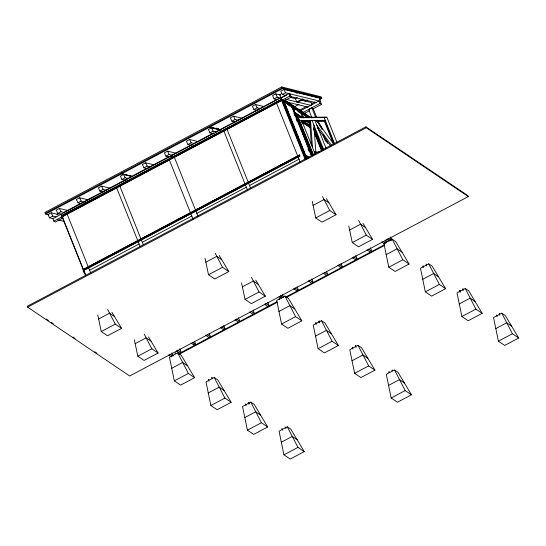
<?xml version="1.0" encoding="UTF-8"?>
<svg xmlns="http://www.w3.org/2000/svg" width="546" height="546" viewBox="0 0 546 546"><rect width="100%" height="100%" fill="white"/><g stroke="black" fill="none" stroke-linecap="round" stroke-linejoin="round"><path stroke-width="0.82" d="M298.375 120.864L298.819 120.448L325.266 120.352L324.385 121.192L333.565 144.137M323.553 117.581L323.99 117.165L334.753 144.069M336.971 142.479L326.842 117.151L326.399 117.574L301.235 117.663M45.284 213.425L282.234 87.899L321.492 97.754L321.048 96.806L281.75 86.957L44.84 212.476L45.646 214.1L48.935 214.926M45.646 214.1L121.697 173.805L132.391 176.488M121.492 173.062L121.806 173.744L209.8 127.122L220.495 129.805M209.596 126.385L209.91 127.061L282.548 88.575L321.731 98.396L321.41 97.714M57.835 214.428L51.215 212.817L48.007 214.517L49.556 217.834L52.866 218.639M67.718 210.469L59.439 208.456L56.231 210.155L57.78 213.472L61.097 214.278M87.879 199.788L79.607 197.768L76.399 199.474L77.942 202.791L82.084 203.801M109.876 188.131L101.604 186.118L98.396 187.817L99.938 191.134L103.255 191.939M132.705 176.679L123.601 174.461L120.393 176.16L121.935 179.477L126.085 180.487M153.87 164.824L145.598 162.804L142.39 164.503L143.932 167.827L148.082 168.837M175.867 153.167L167.595 151.153L164.387 152.853L165.936 156.17L169.246 156.975M198.696 141.714L189.592 139.496L186.384 141.196L187.933 144.513L192.076 145.523M220.693 130.057L211.589 127.839L208.381 129.538L209.93 132.862L214.073 133.866M241.864 118.202L233.586 116.189L230.378 117.888L231.927 121.205L235.237 122.011M264.687 106.75L255.583 104.532L252.375 106.231L253.924 109.548L258.067 110.558M280.712 95.059L275.744 93.851L272.536 95.55L274.085 98.867L277.402 99.672M282.337 94.492L285.544 92.793L320.352 101.276L319.581 98.144L283.995 89.476L280.787 91.175L282.337 94.492L285.654 95.304M281.709 93.591L279.648 94.683L281.19 98.007L286.691 95.093M49.556 217.834L52.764 216.134L56.074 216.939M57.78 213.472L60.988 211.773L64.305 212.578M77.942 202.791L81.149 201.092L85.299 202.102M99.938 191.134L103.146 189.435L106.463 190.24M121.935 179.477L125.143 177.778L128.46 178.59M143.932 167.827L147.147 166.127L150.457 166.933M165.936 156.17L169.144 154.47L172.454 155.276M187.933 144.513L191.141 142.813L194.451 143.625M209.93 132.862L213.138 131.163L216.448 131.968M231.927 121.205L235.135 119.506L238.445 120.311M253.924 109.548L257.132 107.849L260.442 108.654M274.085 98.867L277.293 97.168L280.61 97.973M56.873 214.694L58.934 213.602M63.937 212.298L82.78 202.327M84.275 201.522L104.627 190.752M106.122 189.947L169.417 156.429M170.905 155.617L192.015 144.451M193.509 143.646L213.861 132.876M215.356 132.071L278.644 98.553M266.625 107.269L281.681 99.29L61.616 215.636L128.078 180.671M61.705 215.841L61.248 216.08L61.616 216.994L63.022 217.943M129.586 179.873L147.659 170.297M149.16 169.499L175.519 155.535M177.02 154.743L265.117 108.067M282.043 100.198L62.189 216.687M289.837 96.069L288.841 93.591L52.832 218.639L53.822 221.116L289.837 96.069L291.271 97.038L283.005 101.419M296.69 93.291L298.191 92.499M306.135 158.558L283.074 100.887L283.531 100.648L308.893 117.759M62.776 218.107L55.262 222.085L53.822 221.116M297.352 97.516L295.284 98.608L296.833 101.925L297.973 102.211L303.474 99.297L302.334 99.01L296.833 101.925M294.349 106.77L298.935 104.375M304.859 101.201L307.173 100.007M294.444 112.633L294.901 112.394L302.648 117.615M299.263 110.299L306.75 106.334M311.247 103.952L314.987 101.966M319.485 99.59L321.731 98.396M300.334 110.852L319.021 100.949L320.017 103.433L321.451 104.402L313.227 108.756L311.834 107.849L308.626 109.548L312.012 118.011M302.818 112.537L320.017 103.433M304.259 113.513L309.493 110.736M298.28 119.048L298.737 118.803L313.274 155.132M319.342 124.7L319.799 124.454L321.116 127.737M319.71 125.607L320.168 125.368L319.758 125.089M83.026 269.519L299.542 155.05L299.904 155.958L83.599 270.57L83.231 269.656M84.739 268.857L136.746 241.305M138.254 240.506L164.633 226.529M166.141 225.73L265.622 173.021M267.13 172.222L299.542 155.05M88.329 267.021L90.575 265.827M92.076 265.035L101.822 259.869M103.324 259.077L110.074 255.501M111.575 254.702L118.325 251.126M119.82 250.334L126.57 246.758M128.071 245.966L137.817 240.8M141.776 238.698L157.528 230.357M159.029 229.559L165.772 225.983M167.274 225.191L174.024 221.615M175.525 220.823L182.275 217.247M183.77 216.448L190.52 212.872M196.314 209.807L200.812 207.419M202.313 206.627L209.063 203.051M210.565 202.259L220.311 197.092M221.812 196.294L228.562 192.718M230.057 191.926L245.058 183.982M248.266 182.282L276.01 167.581M277.511 166.783L284.261 163.206M285.763 162.415L292.513 158.838M294.007 158.04L297.761 156.054M83.395 270.427L299.904 155.958M85.005 272.898L83.593 271.949L83.231 271.041L83.688 270.796M83.593 271.949L84.057 271.703M89.599 270.209L139.094 243.987M142.301 242.281L191.796 216.059M196.84 213.39L246.335 187.162M249.542 185.463L299.031 159.241L298.014 156.695M305.46 156.122L305.924 155.883L308.695 157.753M311.937 154.566L312.394 154.327M365.909 126.843L27.3 306.251L27.662 307.159L129.668 375.989L468.284 196.58L467.915 195.666L365.909 126.843L366.27 127.75L468.284 196.58M27.662 307.159L366.27 127.75M98.573 319.021L109.569 313.192L114.496 316.516L121.56 328.371L107.542 335.797L101.269 331.558L97.795 315.056M205.808 262.203L216.81 256.374L221.731 259.698L228.794 271.553L214.783 278.979L208.504 274.74L205.03 258.238M313.042 205.385L324.044 199.556L328.972 202.88L336.029 214.735L322.017 222.161L315.738 217.922L312.271 201.419M101.269 331.558L115.281 324.133L121.56 328.371M208.504 274.74L222.515 267.315L228.794 271.553M315.738 217.922L329.757 210.497L336.029 214.735M135.108 343.673L146.103 337.844L151.03 341.168L158.094 353.023L144.076 360.442L137.804 356.21L134.33 339.708M242.342 286.855L253.337 281.026L258.265 284.35L265.329 296.198L251.317 303.624L245.038 299.392L241.564 282.889M349.577 230.037L360.578 224.208L365.506 227.532L372.563 239.38L358.551 246.806L352.272 242.574L348.805 226.071M137.804 356.21L151.815 348.785L158.094 353.023M245.038 299.392L259.05 291.967L265.329 296.198M352.272 242.574L366.291 235.149L372.563 239.38M279.177 298.15C280.528 297.611 278.16 298.669 279.805 299.713M172.147 355.105L172.399 354.729M177.716 352.853L169.465 357.22L174.331 380.862L180.61 385.094L194.622 377.668L181.204 355.207L177.716 352.853L188.35 373.437L194.622 377.668M284.951 296.034L276.699 300.402L281.572 324.044L287.844 328.276L301.863 320.85L288.438 298.389L284.951 296.034L295.584 316.619L301.863 320.85M392.185 239.216L383.94 243.584L388.807 267.226L395.086 271.458L409.097 264.032L395.679 241.571L392.185 239.216L402.825 259.8L409.097 264.032M178.064 354.108L276.754 301.822M285.776 297.038L384.8 244.574M179.436 354.122L277.368 302.238M286.391 297.454L384.664 245.386M171.642 368.318L182.637 362.489L187.565 365.813M278.876 311.5L289.871 305.671L294.799 308.995M386.111 254.682L397.113 248.853L402.04 252.177M174.331 380.862L188.35 373.437M281.572 324.044L295.584 316.619M388.807 267.226L402.825 259.8M208.476 379.62C209.821 379.081 207.46 380.139 209.098 381.176M315.711 322.802C317.062 322.263 314.694 323.321 316.339 324.358M318.919 321.103C320.27 320.563 317.902 321.621 319.546 322.659M422.945 265.984C424.297 265.445 421.928 266.503 423.573 267.54M426.153 264.284C427.504 263.745 425.143 264.803 426.781 265.841M214.25 377.504L205.999 381.872L210.865 405.507L217.144 409.746L231.156 402.32L217.738 379.852L214.25 377.504L224.884 398.082L231.156 402.32M321.485 320.686L313.233 325.054L318.106 348.689L324.379 352.928L338.397 345.502L324.972 323.034L321.485 320.686L332.118 341.264L338.397 345.502M428.719 263.861L420.475 268.236L425.341 291.871L431.62 296.109L445.632 288.684L432.214 266.216L428.719 263.861L439.353 284.446L445.632 288.684M208.169 392.97L219.171 387.141L224.099 390.465M315.411 336.152L326.406 330.323L331.333 333.647M422.645 279.334L433.647 273.505L438.568 276.829M210.865 405.507L224.884 398.082M318.106 348.689L332.118 341.264M425.341 291.871L439.353 284.446M245.468 404.026C244.656 404.634 246.342 403.542 246.089 405.589M248.218 402.566C249.563 402.033 247.201 403.091 248.84 404.129M352.245 347.447C353.59 346.915 351.228 347.973 352.866 349.01M355.453 345.748C356.797 345.215 354.436 346.266 356.074 347.311M459.479 290.629C460.831 290.097 458.463 291.155 460.107 292.192M462.687 288.93C464.039 288.397 461.67 289.448 463.315 290.492M250.785 402.149L242.533 406.524L247.399 430.159L253.678 434.398L267.69 426.972L254.272 404.504L250.785 402.149L261.418 422.734L267.69 426.972M358.019 345.331L349.768 349.706L354.641 373.341L360.913 377.579L374.931 370.154L361.507 347.686L358.019 345.331L368.652 365.916L374.931 370.154M465.253 288.513L457.009 292.888L461.875 316.523L468.154 320.755L482.166 313.336L468.748 290.868L465.253 288.513L475.887 309.097L482.166 313.336M244.704 417.622L255.705 411.793L260.633 415.117M351.945 360.804L362.94 354.975L367.868 358.299M459.179 303.986L470.181 298.157L475.102 301.481M247.399 430.159L261.418 422.734M354.641 373.341L368.652 365.916M461.875 316.523L475.887 309.097M282.002 428.678C281.19 429.286 282.876 428.194 282.623 430.234M285.21 426.979C284.398 427.586 286.084 426.494 285.831 428.535M496.471 315.042C495.659 315.649 497.351 314.557 497.099 316.598M499.221 313.581C500.573 313.042 498.205 314.1 499.849 315.144M287.319 426.801L279.067 431.169L283.934 454.811L290.213 459.043L304.224 451.617L290.806 429.156L287.319 426.801L297.952 447.386L304.224 451.617M394.553 369.983L386.302 374.351L391.175 397.993L397.447 402.225L411.466 394.799L398.041 372.338L394.553 369.983L405.187 390.567L411.466 394.799M501.788 313.165L493.543 317.533L498.409 341.175L504.688 345.406L518.7 337.981L505.282 315.52L501.788 313.165L512.421 333.749L518.7 337.981M281.238 442.267L292.24 436.438L297.167 439.762M388.479 385.449L399.474 379.62L404.402 382.944M495.713 328.631L506.715 322.802L511.636 326.126M283.934 454.811L297.952 447.386M391.175 397.993L405.187 390.567M498.409 341.175L512.421 333.749M326.842 117.151L297.543 117.26L312.81 155.378M301.685 120.85L310.776 120.823M316.1 120.802L325.191 120.768M301.61 121.273L310.701 121.239M316.489 121.219L324.754 121.185M314.319 152.075L319.376 152.054M314.319 152.061L315.834 152.068L313.889 125.02M290.622 96.512L316.311 102.771M290.643 97.475L295.611 98.683M301.406 100.095L311.336 102.518L311.909 104.859M285.585 99.188L311.275 105.439M287.346 102.095L308.067 107.139M171.997 156.395L170.837 156.115L171.581 157.971M61.05 218.154L62.708 218.557M57.842 219.854L64.469 221.464M216.066 128.092L218.536 128.713M209.91 127.061L220.611 129.743M121.806 173.744L132.507 176.426M280.897 97.345L305.78 159.548M285.094 100.177L311.165 117.731M316.769 121.546L318.905 122.959L320.386 126.672M286.684 101.549L290.206 103.931M292.322 105.358L295.133 107.255M297.249 108.681L307.118 115.336M308.524 116.291L310.64 117.718M318.161 122.795L319.123 123.437M283.872 100.211L309.937 117.799M318.393 123.505L319.799 124.454M283.074 100.887L307.732 117.526M320.85 126.385L320.488 125.471L322.106 129.45M283.824 101.952L281.565 100.43L304.907 158.784M287.251 104.266L290.069 106.163M291.346 107.023L295.004 109.493M297.823 111.391L299.931 112.817M307.575 120.946L309.691 122.372M296.881 114.278L302.191 117.861M308.19 121.908L309.609 122.864M301.604 117.581L295.263 113.302L294.806 113.548L301.146 117.82M306.531 120.905L310.053 123.28M306.074 121.144L310.299 123.997M296.744 116.51L298.157 117.465M303.105 120.802L310.176 125.573M302.129 121.089L310.271 126.583M302.354 121.792L310.49 127.286M301.815 121.546L310.633 127.491M302.04 122.243L310.176 127.737M309.022 157.309L305.555 154.968L305.098 155.214L308.565 157.555M306.156 156.593L308.237 157.999M387.878 238.513L390.656 240.39M386.507 239.244L389.284 241.12M383.019 241.305L385.81 243.195M381.64 242.035L384.439 243.919M368.352 249.078L371.846 251.433L370.413 247.857M366.98 249.809L370.475 252.163M353.685 256.845L357.18 259.207L355.753 255.63M352.313 257.575L355.808 259.93M339.025 264.619L342.519 266.974L341.086 263.397M337.646 265.342L341.141 267.704M324.358 272.386L327.853 274.747L326.419 271.171M322.979 273.116L326.474 275.471M309.691 280.159L313.186 282.514L311.759 278.938M308.319 280.883L311.814 283.244M295.031 287.926L298.519 290.288L297.092 286.711M293.652 288.657L297.147 291.011M280.364 295.7L283.156 297.584M278.986 296.423L281.784 298.314M265.697 303.467L269.192 305.821L267.758 302.252M264.325 304.197L267.82 306.552M251.03 311.24L254.525 313.595L253.098 310.019M249.659 311.964L253.153 314.325M236.37 319.007L239.865 321.362L238.431 317.786M234.992 319.738L238.486 322.092M60.92 213.895L85.497 275.307M221.703 326.774L225.198 329.136L223.764 325.559M220.331 327.504L223.826 329.866M207.036 334.548L210.531 336.902L209.104 333.326M205.665 335.278L209.159 337.633M192.376 342.315L195.871 344.676L194.724 341.816M190.998 343.045L194.492 345.406L193.919 343.973M83.231 271.041L84.637 271.99M177.709 350.088L181.204 352.443L179.77 348.867M176.331 350.819L179.825 353.173M169.915 354.217L172.713 356.101M168.543 354.941L171.342 356.831M46.294 319.069L48.403 320.488M51.222 322.393L53.331 323.812M73.028 337.1L75.136 338.527M94.833 351.815L96.949 353.242M316.407 120.379L334.097 144.656M316.741 125.014L331.49 145.25M317.335 127.873L330.61 146.089M362.96 223.287L365.506 227.532M326.426 198.635L328.972 202.88M255.726 280.105L258.265 284.35M219.192 255.453L221.731 259.698M148.485 336.923L151.03 341.168M111.95 312.271L114.496 316.516M366.291 235.149L358.681 220.495M329.757 210.497L322.529 196.587M259.05 291.967L251.447 277.313M222.515 267.315L215.295 253.405M151.815 348.785L144.212 334.132M115.281 324.133L107.678 309.486M313.554 95.748L313.909 96.437M297.87 91.817L298.232 92.506M283.995 89.476L285.544 92.793M281.75 86.957L282.548 88.575M275.744 93.851L277.293 97.168M255.583 104.532L257.132 107.849M233.586 116.189L235.135 119.506M211.589 127.839L213.138 131.163M209.48 126.44L209.8 127.122M189.592 139.496L191.141 142.813M167.595 151.153L169.144 154.47M145.598 162.804L147.147 166.127M123.601 174.461L125.143 177.778M121.376 173.123L121.697 173.805M101.604 186.118L103.146 189.435M79.607 197.768L81.149 201.092M59.439 208.456L60.988 211.773M51.215 212.817L52.764 216.134M459.944 290.39L460.565 291.946M390.451 237.121L391.598 239.981M390.335 237.039L391.475 239.899M390.124 237.414L391.264 240.281M385.08 240.09L386.227 242.95M320.188 101.235L321.451 104.402M324.815 120.748L334.002 143.714M326.515 140.499L327.791 143.673M325.539 138.793L326.801 141.953M313.274 108.818L316.66 117.281M318.195 121.13L320.393 126.624M324.495 136.937L326.433 141.864M323.812 135.879L325.709 140.622M323.089 134.814L325.614 141.134M311.834 107.849L315.834 117.854M317.069 120.932L317.683 122.468M314.892 120.386L325.962 148.062M312.046 120.4L323.744 149.652M314.407 128.378L315.991 132.33M316.619 133.906L318.202 137.858M318.83 139.442L319.779 141.81M321.041 144.97L322.311 148.13M314.312 128.89L322.843 150.225M313.691 127.559L322.863 150.491M313.663 128.87L322.195 150.198M313.629 129.054L322.14 150.334M314.203 130.965L322.099 150.71M314.783 133.067L321.84 150.703M314.373 132.787L321.642 150.955M302.088 113.718L303.76 117.902M300.648 112.749L302.6 117.629M301.665 120.434L315.274 154.463M301.535 121.628L302.484 123.997M290.008 93.871L291.271 97.038M313.37 154.62L299.106 119.71L298.648 119.956L313.227 155.651M297.358 116.926L312.803 155.535M295.727 113.964L312.189 155.119M312.264 155.794L292.67 106.818L292.212 107.057L311.486 155.248M311.855 155.521L292.26 106.538L291.803 106.784L311.391 155.76M293.871 113.336L294.813 115.704M296.075 118.857L297.024 121.226M308.067 148.833L309.016 151.201M283.94 100.921L307.009 158.593M283.531 100.648L306.593 158.32M283.483 101.167L306.231 158.047M282.548 100.15L306.135 159.207M281.477 99.147L281.838 100.061M299.338 154.914L299.699 155.822M276.529 103.098L300.184 162.244M319.123 321.239L319.751 322.802M227.061 129.341L250.409 187.715M223.853 131.04L247.515 190.206M282.425 294.478L283.572 297.338M174.379 157.282L198.034 216.421M169.342 159.951L192.997 219.096M248.676 402.327L249.297 403.883M119.867 186.186L143.216 244.56M116.66 187.885L140.008 246.26M171.983 352.996L173.123 355.856M67.131 214.087L90.786 273.232M62.224 216.503L83.92 270.836M84.582 272.393L85.497 274.774M312.469 147.44L310.524 120.407L309.643 121.239L311.404 145.741M175.607 353.023L175.15 353.269L175.607 353.023M386.875 241.086L386.418 241.332L386.875 241.086M212.141 377.675L211.684 377.921L212.141 377.675M389.237 371.86L388.779 372.099L389.237 371.86M392.444 370.161L391.987 370.4L392.444 370.161"/></g></svg>
